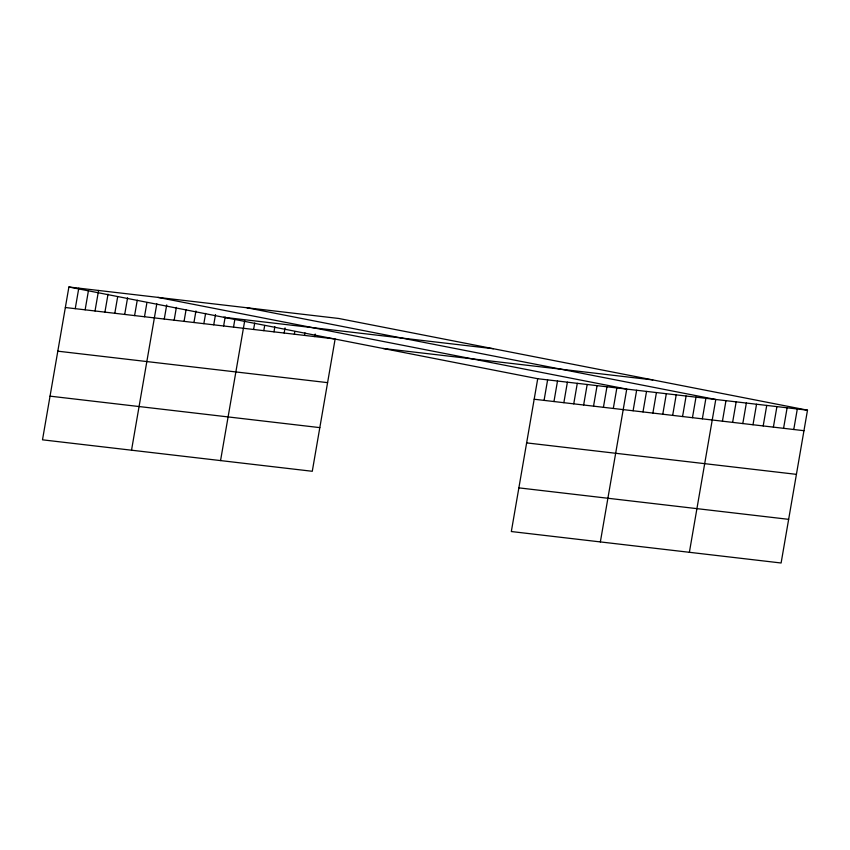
<?xml version="1.0" encoding="UTF-8"?>
<svg xmlns="http://www.w3.org/2000/svg" width="850" height="850" viewBox="0 0 850 850"><rect width="100%" height="100%" fill="white"/><g stroke="black" fill="none" stroke-linecap="round" stroke-linejoin="round"><path stroke-width="1.27" d="M807.5 410.178L537.721 378.717L511.328 531.537L781.107 562.997L807.5 410.178L338.672 318.463L68.892 287.002L42.5 439.822L312.279 471.283L335.134 338.98L65.354 307.519M75.246 308.667L78.784 288.161M85.138 309.825L88.453 290.594M95.03 310.973L98.568 290.466M104.922 312.131L108.024 294.185M114.814 313.289L117.693 296.618M124.706 314.436L127.585 297.776M134.597 315.594L137.254 300.209M144.489 316.742L146.923 302.642M131.527 450.203L156.814 303.801M164.273 319.047L166.706 304.948M174.165 320.206L176.375 307.381M184.057 321.364L186.044 309.825M193.949 322.511L195.936 310.973M203.841 323.669L205.615 313.416M213.732 324.817L215.507 314.564M223.624 325.975L225.176 316.997M233.516 327.133L234.844 319.441M220.554 460.583L244.736 320.588M253.597 329.471L254.702 323.064M263.787 330.661L264.679 325.529M273.976 331.851L274.869 326.719M284.176 333.041L285.058 327.909M294.366 334.22L294.812 331.659M304.555 335.41L305.001 332.849M314.744 336.6L315.191 334.039M544.074 400.382L547.612 379.876M553.966 401.54L557.504 381.023M563.858 402.688L567.396 382.181M573.75 403.846L577.288 383.329M583.642 405.004L587.18 384.487M593.534 406.151L597.072 385.645M603.426 407.309L606.964 386.793M613.317 408.457L616.856 387.951M600.355 541.918L626.747 389.098L157.919 297.383M633.101 410.763L636.639 390.256M642.993 411.921L646.531 391.414M652.885 413.079L656.423 392.562M662.777 414.226L666.315 393.72M672.669 415.384L676.207 394.868M682.561 416.532L686.099 396.026M692.452 417.69L695.991 397.173M702.344 418.848L705.883 398.331M689.382 552.298L715.774 399.489L246.946 307.774M722.426 421.186L725.964 400.669M732.615 422.376L736.164 401.859M742.804 423.566L746.353 403.049M752.994 424.756L756.543 404.239M763.194 425.935L766.732 405.429M773.383 427.125L776.921 406.619M783.572 428.315L787.121 407.809M793.762 429.505L797.311 408.999M223.603 317.273L493.382 348.734M383.01 348.457L652.789 379.918M534.183 399.234L803.962 430.695M57.811 351.178L327.59 382.638M526.639 442.892L796.418 474.353M50.044 396.153L319.823 427.624M518.872 487.868L788.641 519.339M68.892 287.002L537.721 378.717"/></g></svg>
